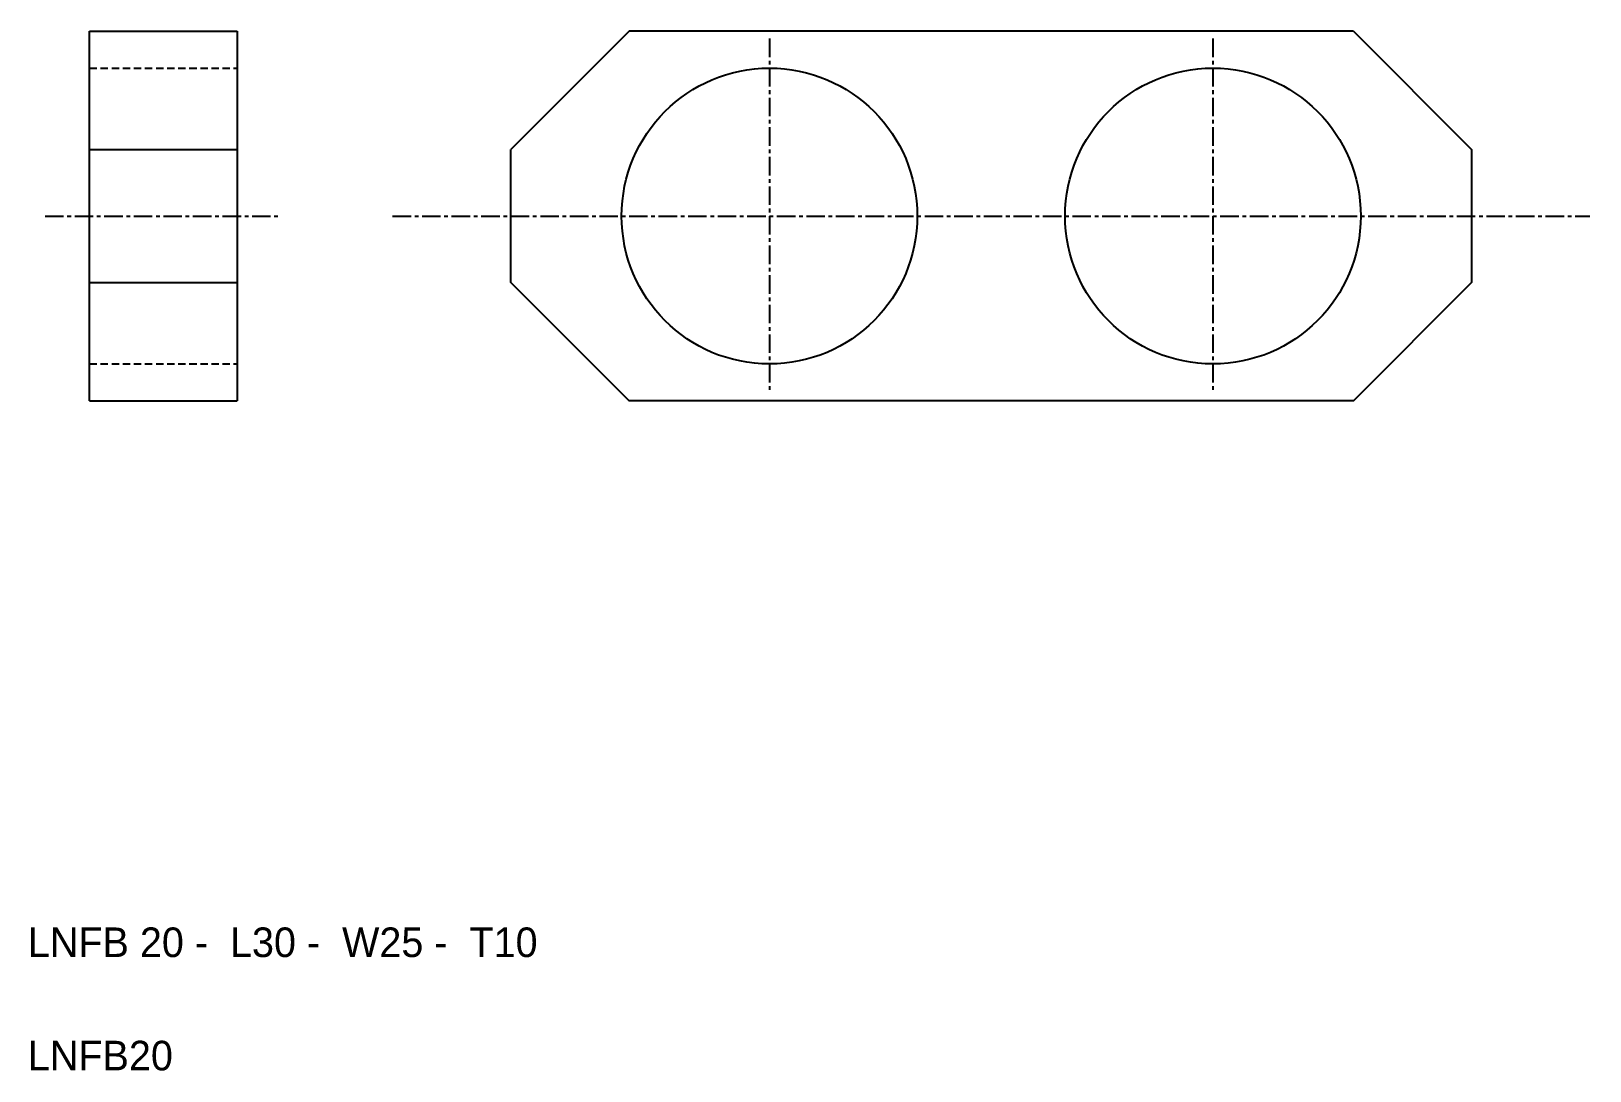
# Model space of a CAD drawing. Extents: x 875 to 980, y 44 to 114.
import ezdxf

# ---------------------------------------------------------------- set-up
doc = ezdxf.new("R2010")
doc.units = 0
doc.linetypes.add('CENTER', pattern=[2, 1.25, -0.25, 0.25, -0.25])
doc.linetypes.add('DASHED', pattern=[0.75, 0.5, -0.25])
doc.layers.get('0').update_dxf_attribs({"linetype": 'CONTINUOUS'})
doc.layers.add('CENTER', color=1, linetype='CENTER')

msp = doc.modelspace()

# ---------------------------------------------------------------- linework, layer by layer
at = {"color": 7, "linetype": 'CONTINUOUS'}
for p, q in [((878.61, 89.02), (878.61, 114.02)), ((878.61, 114.02), (888.61, 114.02)), ((888.61, 114.02), (888.61, 89.02)), ((915.11, 114.02), (907.11, 106.02)), ((964.11, 114.02), (915.11, 114.02)), ((964.11, 114.02), (972.11, 106.02)), ((878.61, 106.02), (888.61, 106.02)), ((878.61, 97.02), (888.61, 97.02)), ((878.61, 89.02), (888.61, 89.02))]:
    msp.add_line(p, q, dxfattribs=at)
at = {"color": 3, "linetype": 'DASHED'}
for p, q in [((878.61, 111.52), (888.61, 111.52)), ((878.61, 91.52), (888.61, 91.52))]:
    msp.add_line(p, q, dxfattribs=at)
at = {"color": 7, "linetype": 'CONTINUOUS'}
msp.add_lwpolyline([(972.11, 106.02), (972.11, 97.02), (964.11, 89.02), (915.11, 89.02), (907.11, 97.02), (907.11, 106.02)], dxfattribs=at)
for centre in [(924.61, 101.52), (954.61, 101.52)]:
    msp.add_circle(centre, 10, dxfattribs=at)
at = {"layer": 'CENTER', "color": 1, "linetype": 'CENTER'}
for p, q in [((924.61, 113.52), (924.61, 89.52)), ((954.61, 113.52), (954.61, 89.52)), ((875.61, 101.52), (891.61, 101.52)), ((899.11, 101.52), (980.11, 101.52))]:
    msp.add_line(p, q, dxfattribs=at)

# ---------------------------------------------------------------- texts
at = {"color": 7, "linetype": 'CONTINUOUS'}
for s, p in [('LNFB 20 -  L30 -  W25 -  T10', (874.44, 51.43)), ('LNFB20', (874.44, 43.77))]:
    msp.add_text(s, height=2, dxfattribs=at).set_placement(p)

doc.saveas('drawing.dxf')
